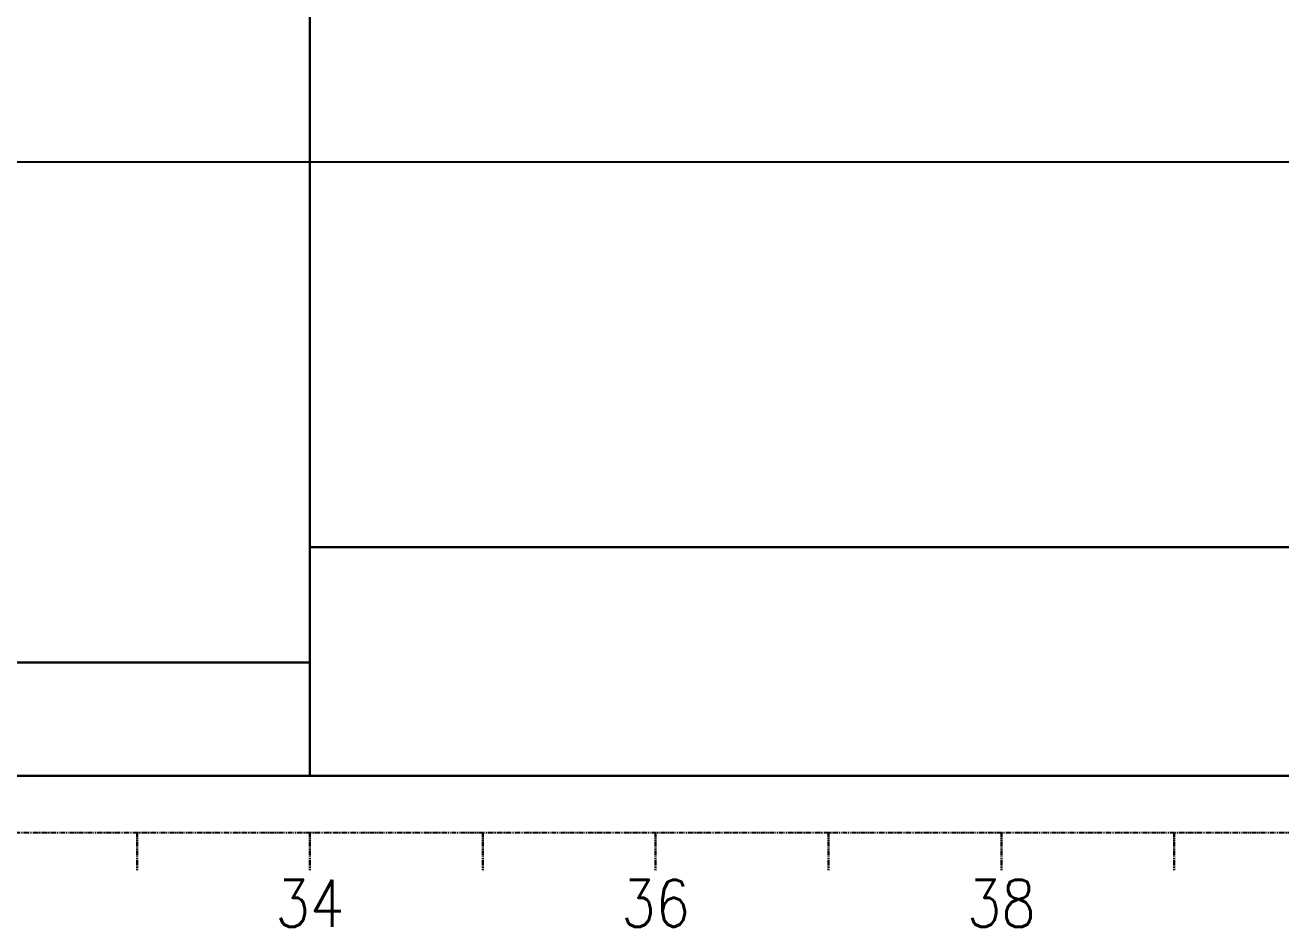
# Model space of a CAD drawing. Extents: x -114252 to 133381, y -28335 to 130380.
# Drawn here: x 59206 to 72498, y -1600 to 7950 of the extents above; entities that cross this region are included whole.
import ezdxf
from ezdxf.enums import TextEntityAlignment as Align

# ---------------------------------------------------------------- set-up
doc = ezdxf.new("R2010")
doc.units = 0
doc.header["$LTSCALE"] = 3.5
doc.header["$MEASUREMENT"] = 0
doc.linetypes.add('SPHANTOM', pattern=[27.5, 15, -2.5, 2.5, -2.5, 2.5, -2.5])
doc.layers.get('0').update_dxf_attribs({"linetype": 'CONTINUOUS'})
for name, color, linetype in [('_REFERENCE', 253, 'CONTINUOUS'), ('Cyan-1', 4, 'CONTINUOUS'), ('STL-OOF', 2, 'SPHANTOM')]:
    doc.layers.add(name, color=color, linetype=linetype)
doc.styles.add('ROMANS', font='romans')

# ---------------------------------------------------------------- blocks, each defined once
blk = doc.blocks.new('FrNo')
blk.add_line((0, 400), (120168, 400))
at = {"color": 0, "linetype": 'ByBlock', "lineweight": 30}
for p, q in [((60390, 400), (60390, 0)), ((62220, 400), (62220, 0)), ((64050, 400), (64050, 0)), ((65880, 400), (65880, 0)), ((67710, 400), (67710, 0)), ((69540, 400), (69540, 0)), ((71370, 400), (71370, 0))]:
    blk.add_line(p, q, dxfattribs=at)
at = {"color": 0, "linetype": 'ByBlock', "lineweight": 5, "style": 'ROMANS', "width": 0.85}
for s, p in [('34', (62220, -100)), ('36', (65880, -100)), ('38', (69540, -100))]:
    blk.add_text(s, height=500, dxfattribs=at).set_placement(p, align=Align.TOP_CENTER)
blk = doc.blocks.new('s2000_hull')
at = {"lineweight": 30}
for p, q in [((62220, 0), (62220, 9000)), ((62220, 2420), (108020, 2420)), ((0, 1200), (62220, 1200))]:
    blk.add_line(p, q, dxfattribs=at)
blk.add_lwpolyline([(0, 0), (104211, 0, 0.092168), (107805, 668), (120168, 5430)], format="xyb", dxfattribs=at)

msp = doc.modelspace()

# ---------------------------------------------------------------- linework, layer by layer
at = {"layer": 'Cyan-1'}
msp.add_line((133381.1, 6500), (-114251.7, 6500), dxfattribs=at)

# ---------------------------------------------------------------- block references
at = {"layer": '_REFERENCE'}
msp.add_blockref('s2000_hull', (0, 0), dxfattribs=at)
at = {"layer": 'STL-OOF'}
msp.add_blockref('FrNo', (0, -1000), dxfattribs=at)

doc.saveas('drawing.dxf')
